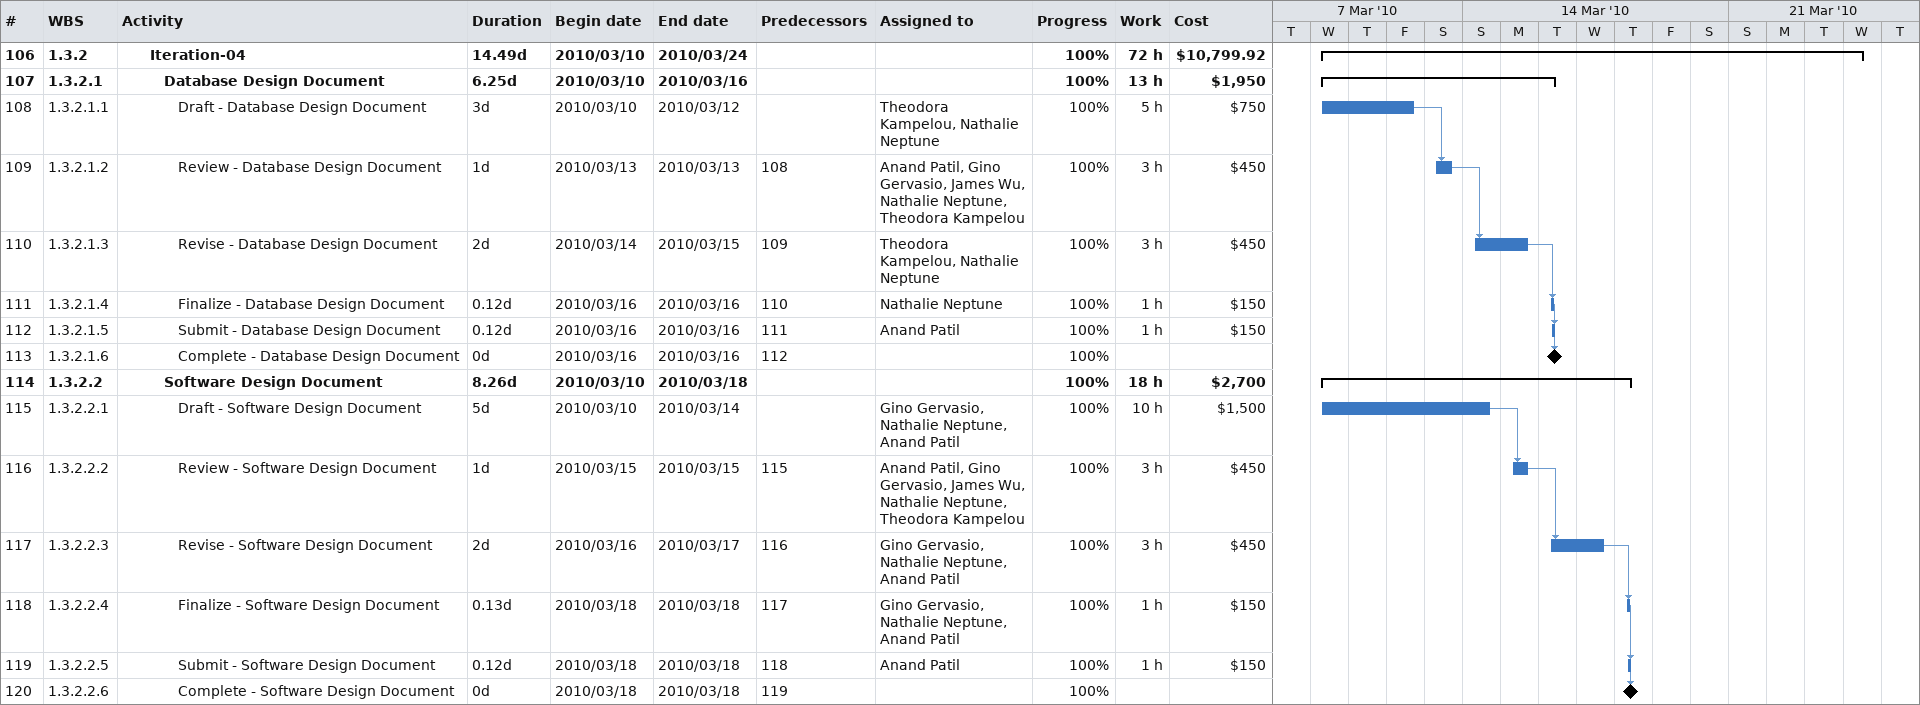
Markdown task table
| ID | WBS | Task | Duration | Start | Finish | Predecessors | Resources | % complete | Work (h) | Cost ($) |
|---|---|---|---|---|---|---|---|---|---|---|
| 106 | 1.3.2 | **Iteration-04** | 14.49d | 2010-03-10 | 2010-03-24 |  |  | 100 | 72 | 10799.92 |
| 107 | 1.3.2.1 | **Database Design Document** | 6.25d | 2010-03-10 | 2010-03-16 |  |  | 100 | 13 | 1950 |
| 108 | 1.3.2.1.1 | Draft - Database Design Document | 3d | 2010-03-10 | 2010-03-12 |  | Theodora Kampelou, Nathalie Neptune | 100 | 5 | 750 |
| 109 | 1.3.2.1.2 | Review - Database Design Document | 1d | 2010-03-13 | 2010-03-13 | 108 | Anand Patil, Gino Gervasio, James Wu, Nathalie Neptune, Theodora Kampelou | 100 | 3 | 450 |
| 110 | 1.3.2.1.3 | Revise - Database Design Document | 2d | 2010-03-14 | 2010-03-15 | 109 | Theodora Kampelou, Nathalie Neptune | 100 | 3 | 450 |
| 111 | 1.3.2.1.4 | Finalize - Database Design Document | 0.12d | 2010-03-16 | 2010-03-16 | 110 | Nathalie Neptune | 100 | 1 | 150 |
| 112 | 1.3.2.1.5 | Submit - Database Design Document | 0.12d | 2010-03-16 | 2010-03-16 | 111 | Anand Patil | 100 | 1 | 150 |
| 113 | 1.3.2.1.6 | Complete - Database Design Document | 0d | 2010-03-16 | 2010-03-16 | 112 |  | 100 |  |  |
| 114 | 1.3.2.2 | **Software Design Document** | 8.26d | 2010-03-10 | 2010-03-18 |  |  | 100 | 18 | 2700 |
| 115 | 1.3.2.2.1 | Draft - Software Design Document | 5d | 2010-03-10 | 2010-03-14 |  | Gino Gervasio, Nathalie Neptune, Anand Patil | 100 | 10 | 1500 |
| 116 | 1.3.2.2.2 | Review - Software Design Document | 1d | 2010-03-15 | 2010-03-15 | 115 | Anand Patil, Gino Gervasio, James Wu, Nathalie Neptune, Theodora Kampelou | 100 | 3 | 450 |
| 117 | 1.3.2.2.3 | Revise - Software Design Document | 2d | 2010-03-16 | 2010-03-17 | 116 | Gino Gervasio, Nathalie Neptune, Anand Patil | 100 | 3 | 450 |
| 118 | 1.3.2.2.4 | Finalize - Software Design Document | 0.13d | 2010-03-18 | 2010-03-18 | 117 | Gino Gervasio, Nathalie Neptune, Anand Patil | 100 | 1 | 150 |
| 119 | 1.3.2.2.5 | Submit - Software Design Document | 0.12d | 2010-03-18 | 2010-03-18 | 118 | Anand Patil | 100 | 1 | 150 |
| 120 | 1.3.2.2.6 | Complete - Software Design Document | 0d | 2010-03-18 | 2010-03-18 | 119 |  | 100 |  |  |
